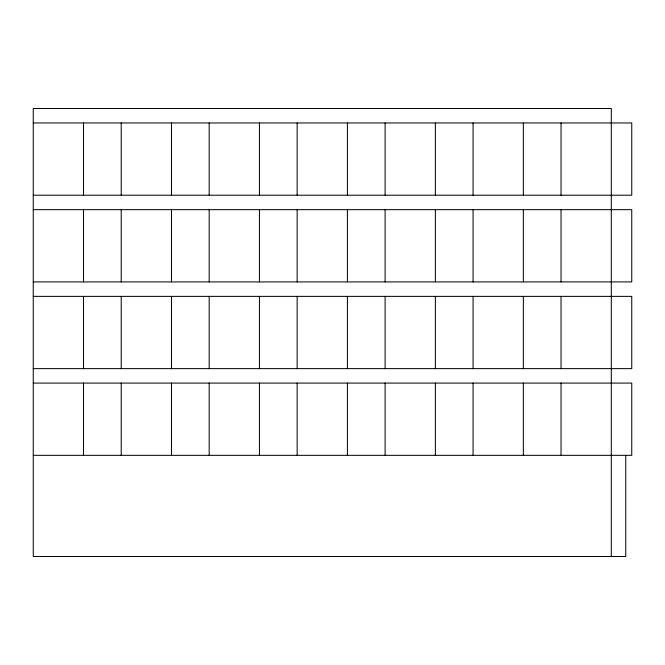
<?xml version="1.0" encoding="UTF-8"?>
<svg xmlns="http://www.w3.org/2000/svg" width="665" height="665" viewBox="0 0 665 665"><rect width="100%" height="100%" fill="white"/><g stroke="black" fill="none" stroke-linecap="round" stroke-linejoin="round"><path stroke-width="1" d="M33.25 122.959L631.75 122.959L631.75 195.211L33.25 195.211M33.25 209.666L631.75 209.666L631.75 281.918L33.25 281.918M33.25 296.374L631.75 296.374L631.75 368.626L33.25 368.626M33.25 383.082L631.75 383.082L631.75 455.334L33.25 455.334M625.748 455.334L625.748 556.497L33.25 556.497L33.25 108.503L611.301 108.503L611.301 556.497M561.036 122.959L561.036 195.211M561.036 209.666L561.036 281.918M561.036 296.374L561.036 368.626M561.036 383.082L561.036 455.334M523.338 122.959L523.338 195.211M523.338 209.666L523.338 281.918M523.338 296.374L523.338 368.626M523.338 383.082L523.338 455.334M473.073 122.959L473.073 195.211M473.073 209.666L473.073 281.918M473.073 296.374L473.073 368.626M473.073 383.082L473.073 455.334M435.367 122.959L435.367 195.211M435.367 209.666L435.367 281.918M435.367 296.374L435.367 368.626M435.367 383.082L435.367 455.334M385.11 122.959L385.11 195.211M385.11 209.666L385.11 281.918M385.11 296.374L385.11 368.626M385.11 383.082L385.11 455.334M347.404 122.959L347.404 195.211M347.404 209.666L347.404 281.918M347.404 296.374L347.404 368.626M347.404 383.082L347.404 455.334M297.147 122.959L297.147 195.211M297.147 209.666L297.147 281.918M297.147 296.374L297.147 368.626M297.147 383.082L297.147 455.334M259.441 122.959L259.441 195.211M259.441 209.666L259.441 281.918M259.441 296.374L259.441 368.626M259.441 383.082L259.441 455.334M209.176 122.959L209.176 195.211M209.176 209.666L209.176 281.918M209.176 296.374L209.176 368.626M209.176 383.082L209.176 455.334M171.479 122.959L171.479 195.211M171.479 209.666L171.479 281.918M171.479 296.374L171.479 368.626M171.479 383.082L171.479 455.334M121.213 122.959L121.213 195.211M121.213 209.666L121.213 281.918M121.213 296.374L121.213 368.626M121.213 383.082L121.213 455.334M83.507 122.959L83.507 195.211M83.507 209.666L83.507 281.918M83.507 296.374L83.507 368.626M83.507 383.082L83.507 455.334"/></g></svg>
